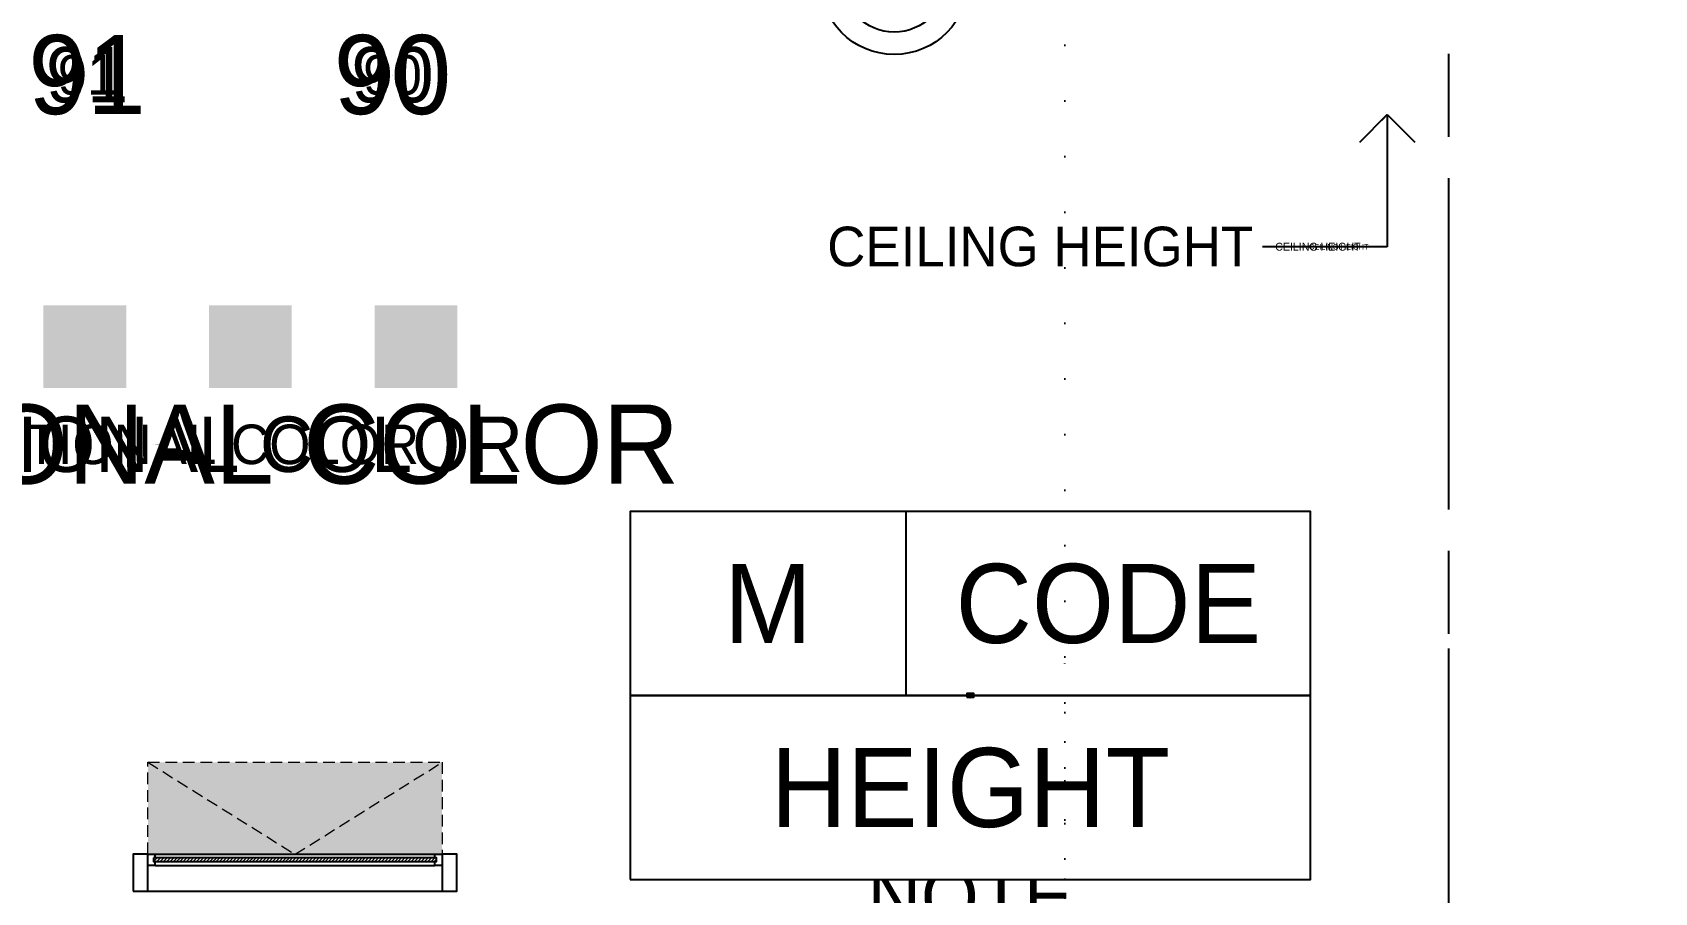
# Model space of a CAD drawing. Header units: centimetres. Extents: x -292707 to 138715, y -53922 to 66277.
# Drawn here: x -2280.9 to -1839.9, y 8.6 to 242.2 of the extents above; entities that cross this region are included whole.
import ezdxf
from ezdxf import colors
from ezdxf.entities.mleader import LeaderData, LeaderLine
from ezdxf.enums import TextEntityAlignment as Align
from ezdxf.math import Vec2, Vec3

# ---------------------------------------------------------------- set-up
doc = ezdxf.new("R2010")
doc.units = ezdxf.units.CM
for name, pattern in [('ACAD_ISO08W100', [36, 24, -3, 6, -3]), ('DOT3', [1, 0, -1]), ('HIDDEN', [9.525, 6.35, -3.175])]:
    doc.linetypes.add(name, pattern=pattern)
for name, color, linetype in [('0 @ 0.1', 7, 'Continuous'), ('0 @ 10', 7, 'Continuous'), ('0 @ 5', 7, 'Continuous'), ('0 @ 7', 7, 'Continuous'), ('A-ALINE-3', 111, 'Continuous'), ('A-ALINE-3 @ 10', 111, 'Continuous'), ('A-ALINE-3 @ 7', 111, 'Continuous'), ('A-ALINE-7', 119, 'Continuous'), ('A-ALINE-FURNITURE', 112, 'Continuous'), ('A-ANNOTATION', 144, 'Continuous'), ('A-ANNOTATION @ 0.1', 144, 'Continuous'), ('A-ANNOTATION @ 10', 144, 'Continuous'), ('A-ANNOTATION @ 5', 144, 'Continuous'), ('A-ANNOTATION @ 7', 144, 'Continuous'), ('A-SYMBOL', 136, 'Continuous'), ('A-TEXT', 254, 'Continuous'), ('A-TEXT @ 0.1', 254, 'Continuous'), ('A-TEXT @ 10', 254, 'Continuous'), ('A-TEXT @ 5', 254, 'Continuous'), ('A-TEXT @ 7', 254, 'Continuous')]:
    doc.layers.add(name, color=color, linetype=linetype)
doc.layers.add('A-FILL-2', color=7, linetype='Continuous', lineweight=0, true_color=0x4d4d4d)
doc.layers.add('A-FILL-3', color=7, linetype='Continuous', lineweight=0, true_color=0x666666)
for name, color, linetype, lineweight, true_color, transparency in [('A-SWING AREA', 7, 'Continuous', 0, 0xf7f7f7, 0.2), ('A-SWING AREA @ 0.1', 7, 'Continuous', 0, 0xf7f7f7, 0.2), ('A-SWING AREA @ 10', 7, 'Continuous', 0, 0xf7f7f7, 0.2), ('A-SWING AREA @ 5', 7, 'Continuous', 0, 0xf7f7f7, 0.2), ('A-SWING AREA @ 7', 7, 'Continuous', 0, 0xf7f7f7, 0.2)]:
    doc.layers.add(name, color=color, linetype=linetype, lineweight=lineweight, true_color=true_color, transparency=transparency)
doc.styles.add('Font 9 pt', font='GOTHIC.TTF', dxfattribs={"height": 2.15})
doc.styles.get("Standard").update_dxf_attribs({"font": 'arial.ttf'})

# ---------------------------------------------------------------- blocks, each defined once
blk = doc.blocks.new('*U1146')
at = {"layer": 'A-TEXT @ 0.1', "insert": (-2183.01, 230.66), "char_height": 0.215, "width": 6.8388, "attachment_point": 5, "style": 'Font 9 pt'}
blk.add_mtext('90', dxfattribs=at)
at = {"layer": 'A-TEXT @ 10', "insert": (-2183.01, 230.66), "char_height": 21.5, "width": 683.8765, "attachment_point": 5, "style": 'Font 9 pt'}
blk.add_mtext('90', dxfattribs=at)
at = {"layer": 'A-TEXT @ 5', "insert": (-2183.01, 230.66), "char_height": 10.75, "width": 341.9382, "attachment_point": 5, "style": 'Font 9 pt'}
blk.add_mtext('90', dxfattribs=at)
at = {"layer": 'A-TEXT @ 7', "insert": (-2183.01, 230.66), "char_height": 15.05, "width": 478.7135, "attachment_point": 5, "style": 'Font 9 pt'}
blk.add_mtext('90', dxfattribs=at)
blk = doc.blocks.new('*U1147')
at = {"layer": 'A-TEXT @ 0.1', "insert": (-2266.04, 230.66), "char_height": 0.215, "width": 6.8388, "attachment_point": 5, "style": 'Font 9 pt'}
blk.add_mtext('91', dxfattribs=at)
at = {"layer": 'A-TEXT @ 10', "insert": (-2266.04, 230.66), "char_height": 21.5, "width": 683.8765, "attachment_point": 5, "style": 'Font 9 pt'}
blk.add_mtext('91', dxfattribs=at)
at = {"layer": 'A-TEXT @ 5', "insert": (-2266.04, 230.66), "char_height": 10.75, "width": 341.9382, "attachment_point": 5, "style": 'Font 9 pt'}
blk.add_mtext('91', dxfattribs=at)
at = {"layer": 'A-TEXT @ 7', "insert": (-2266.04, 230.66), "char_height": 15.05, "width": 478.7135, "attachment_point": 5, "style": 'Font 9 pt'}
blk.add_mtext('91', dxfattribs=at)
blk = doc.blocks.new('*U1156')
at = {"layer": 'A-TEXT @ 0.1', "insert": (-2246.46, 130.28), "char_height": 0.215, "width": 3.2999, "attachment_point": 5, "style": 'Font 9 pt'}
blk.add_mtext('ADDITIONAL COLOR', dxfattribs=at)
at = {"layer": 'A-TEXT @ 10', "insert": (-2246.46, 130.28), "char_height": 21.5, "width": 329.9866, "attachment_point": 5, "style": 'Font 9 pt'}
blk.add_mtext('ADDITIONAL COLOR', dxfattribs=at)
at = {"layer": 'A-TEXT @ 5', "insert": (-2246.46, 130.28), "char_height": 10.75, "width": 164.9933, "attachment_point": 5, "style": 'Font 9 pt'}
blk.add_mtext('ADDITIONAL COLOR', dxfattribs=at)
at = {"layer": 'A-TEXT @ 7', "insert": (-2246.46, 130.28), "char_height": 15.05, "width": 230.9906, "attachment_point": 5, "style": 'Font 9 pt'}
blk.add_mtext('ADDITIONAL COLOR', dxfattribs=at)
blk = doc.blocks.new('MATERIAL INFO')
at = {"layer": 'A-TEXT', "ltscale": 0.25, "style": 'Font 9 pt'}
blk.add_attdef('NOTE1', text='', height=2.15, dxfattribs=at).set_placement((0, -7.8), align=Align.MIDDLE_CENTER)
blk.add_wipeout([(-9.25, 5), (9.25, 5), (9.25, -5), (-9.25, -5)])
at = {"layer": 'A-ANNOTATION', "ltscale": 0.25}
blk.add_line((-1.75, 5), (-1.75, 0), dxfattribs=at)
for points in [[(-9.25, 0), (9.25, 0), (9.25, 5), (-9.25, 5)], [(-9.25, -5), (9.25, -5), (9.25, 0), (-9.25, 0)]]:
    blk.add_lwpolyline(points, close=True, dxfattribs=at)
at = {"layer": 'A-TEXT', "ltscale": 0.25, "style": 'Font 9 pt'}
for tag, p in [('MATERIAL', (-5.5, 2.5)), ('CODE', (3.75, 2.5)), ('HEIGHT', (0, -2.5))]:
    blk.add_attdef(tag, text='', height=2.15, dxfattribs=at).set_placement(p, align=Align.MIDDLE_CENTER)
blk = doc.blocks.new('*U1186')
at = {"layer": '0 @ 5', "xscale": 5, "yscale": 5, "zscale": 5}
blk.add_blockref('MATERIAL INFO', (-2025.91, 62.15), dxfattribs=at).add_auto_attribs({'MATERIAL': 'M', 'CODE': 'CODE', 'HEIGHT': 'HEIGHT', 'NOTE1': 'NOTE'})
at = {"layer": '0 @ 7', "xscale": 7, "yscale": 7, "zscale": 7}
blk.add_blockref('MATERIAL INFO', (-2025.91, 62.15), dxfattribs=at).add_auto_attribs({'MATERIAL': 'M', 'CODE': 'CODE', 'HEIGHT': 'HEIGHT', 'NOTE1': 'NOTE'})
at = {"layer": '0 @ 10', "xscale": 10, "yscale": 10, "zscale": 10}
blk.add_blockref('MATERIAL INFO', (-2025.91, 62.15), dxfattribs=at).add_auto_attribs({'MATERIAL': 'M', 'CODE': 'CODE', 'HEIGHT': 'HEIGHT', 'NOTE1': 'NOTE'})
at = {"layer": '0 @ 0.1', "xscale": 0.1, "yscale": 0.1, "zscale": 0.1}
blk.add_blockref('MATERIAL INFO', (-2025.91, 62.15), dxfattribs=at).add_auto_attribs({'MATERIAL': 'M', 'CODE': 'CODE', 'HEIGHT': 'HEIGHT', 'NOTE1': 'NOTE'})
blk = doc.blocks.new('_Open90')
at = {"color": 0, "linetype": 'ByBlock', "lineweight": -2}
for p, q in [((-0.5, 0.5), (0, 0)), ((0, 0), (-1, 0)), ((0, 0), (-0.5, -0.5))]:
    blk.add_line(p, q, dxfattribs=at)
blk = doc.blocks.new('*U47')
at = {"layer": 'A-ANNOTATION', "linetype": 'ACAD_ISO08W100', "ltscale": 0.25}
blk.add_lwpolyline([(0, -5), (0, -54.972)], dxfattribs=at)
at = {"layer": 'A-TEXT'}
blk.add_attdef('N', text='', height=0.9, dxfattribs=at).set_placement((0, 2.75), align=Align.MIDDLE_CENTER)
blk = doc.blocks.new('*U1214')
at = {"layer": '0 @ 10', "color": 124, "xscale": -15, "yscale": 15, "zscale": 15, "rotation": 180}
blk.add_blockref('*U47', (-1895.85, -502.33), dxfattribs=at)
at = {"layer": '0 @ 7', "color": 124, "xscale": -10.5, "yscale": 10.5, "zscale": 10.5, "rotation": 180}
blk.add_blockref('*U47', (-1895.85, -502.33), dxfattribs=at)
blk = doc.blocks.new('*U45')
at = {"layer": 'A-ANNOTATION', "linetype": 'DOT3'}
blk.add_lwpolyline([(0, -5.112), (0, -54.972)], dxfattribs=at)
at = {"layer": 'A-TEXT'}
blk.add_attdef('N', text='', height=0.9, dxfattribs=at).set_placement((0, 2.75), align=Align.MIDDLE_CENTER)
blk = doc.blocks.new('*U1216')
at = {"layer": 'A-ALINE-3 @ 10', "xscale": -15, "yscale": 15, "zscale": 15, "rotation": 180}
blk.add_blockref('*U45', (-2000.24, -502.33), dxfattribs=at)
at = {"layer": 'A-ALINE-3 @ 7', "xscale": -10.5, "yscale": 10.5, "zscale": 10.5, "rotation": 180}
blk.add_blockref('*U45', (-2000.24, -502.33), dxfattribs=at)
blk = doc.blocks.new('*U39')
at = {"layer": 'A-SYMBOL'}
blk.add_circle((0, 0), 2.025, dxfattribs=at)
at = {"layer": 'A-TEXT', "insert": (0, 0), "char_height": 1.875, "attachment_point": 5, "style": 'Font 9 pt'}
blk.add_mtext_dynamic_manual_height_columns('J', width=202.5, gutter_width=468.75, heights=[37.045], dxfattribs=at)
blk = doc.blocks.new('*U1231')
at = {"layer": '0 @ 0.1', "xscale": 0.1, "yscale": 0.1, "zscale": 0.1}
blk.add_blockref('*U39', (-2046.61, 256.52), dxfattribs=at)
at = {"layer": '0 @ 10', "xscale": 10, "yscale": 10, "zscale": 10}
blk.add_blockref('*U39', (-2046.61, 256.52), dxfattribs=at)
at = {"layer": '0 @ 5', "xscale": 5, "yscale": 5, "zscale": 5}
blk.add_blockref('*U39', (-2046.61, 256.52), dxfattribs=at)
at = {"layer": '0 @ 7', "xscale": 7, "yscale": 7, "zscale": 7}
blk.add_blockref('*U39', (-2046.61, 256.52), dxfattribs=at)
blk = doc.blocks.new('*U1253')
at = {"layer": 'A-SWING AREA @ 0.1', "ltscale": 0.25}
h = blk.add_hatch(color=256, dxfattribs=at)
h.dxf.hatch_style = 1
h.paths.add_polyline_path([(-2169.51, 44), (-2249.51, 44), (-2249.51, 19), (-2169.51, 19)])
at = {"layer": 'A-SWING AREA @ 10', "ltscale": 0.25}
h = blk.add_hatch(color=256, dxfattribs=at)
h.dxf.hatch_style = 1
h.paths.add_polyline_path([(-2169.51, 44), (-2249.51, 44), (-2249.51, 19), (-2169.51, 19)])
at = {"layer": 'A-SWING AREA @ 5', "ltscale": 0.25}
h = blk.add_hatch(color=256, dxfattribs=at)
h.dxf.hatch_style = 1
h.paths.add_polyline_path([(-2169.51, 44), (-2249.51, 44), (-2249.51, 19), (-2169.51, 19)])
at = {"layer": 'A-SWING AREA @ 7', "ltscale": 0.25}
h = blk.add_hatch(color=256, dxfattribs=at)
h.dxf.hatch_style = 1
h.paths.add_polyline_path([(-2169.51, 44), (-2249.51, 44), (-2249.51, 19), (-2169.51, 19)])
blk = doc.blocks.new('*U1190')
at = {"layer": 'A-ANNOTATION @ 0.1', "ltscale": 0.25}
ml = blk.add_multileader_mtext('Standard', dxfattribs=at)
ml.set_content('CEILING HEIGHT', color=254, style='Font 9 pt')
ml.set_leader_properties(color=256, linetype='ByLayer', lineweight=-1)
ml.set_arrow_properties(name='OPEN90')
ml.build(insert=Vec2(0, 0))
ml.multileader.update_dxf_attribs({"has_text_frame": 1, "dogleg_length": 6.79, "arrow_head_size": 0.3, "scale": 0.1})
ctx = ml.context
ctx.base_point, ctx.scale, ctx.char_height, ctx.arrow_head_size, ctx.landing_gap_size, ctx.plane_origin = Vec3(-1915.57, 184.02), 0.1, 0.215, 0.3, 0.05, Vec3(-1912.55, 219.95)
ctx.text_align_type = 2
notes = []
notes.append((ctx, [(0, (1, 1, 0), (-1912.55, 184.02), (-1, 0), 0.679, [(0, [(-1912.55, 219.95)], 0, [])])]))
ctx.mtext.insert, ctx.mtext.alignment, ctx.mtext.flow_direction = Vec3(-1913.27, 184.13), 3, 5
at = {"layer": 'A-ANNOTATION @ 10', "ltscale": 0.25}
ml = blk.add_multileader_mtext('Standard', dxfattribs=at)
ml.set_content('CEILING HEIGHT', color=254, style='Font 9 pt')
ml.set_leader_properties(color=256, linetype='ByLayer', lineweight=-1)
ml.set_arrow_properties(name='OPEN90')
ml.build(insert=Vec2(0, 0))
ml.multileader.update_dxf_attribs({"has_text_frame": 1, "dogleg_length": 6.79, "arrow_head_size": 3, "scale": 10})
ctx = ml.context
ctx.base_point, ctx.scale, ctx.char_height, ctx.arrow_head_size, ctx.landing_gap_size, ctx.plane_origin = Vec3(-1944.33, 184.02), 10, 2.15, 3, 0.5, Vec3(-1912.55, 219.95)
ctx.text_align_type = 2
notes.append((ctx, [(0, (1, 1, 0), (-1912.55, 184.02), (-1, 0), 6.79, [(0, [(-1912.55, 219.95)], 0, [])])]))
ctx.mtext.insert, ctx.mtext.alignment, ctx.mtext.flow_direction = Vec3(-1919.84, 185.12), 3, 5
at = {"layer": 'A-ANNOTATION @ 5', "ltscale": 0.25}
ml = blk.add_multileader_mtext('Standard', dxfattribs=at)
ml.set_content('CEILING HEIGHT', color=254, style='Font 9 pt')
ml.set_leader_properties(color=256, linetype='ByLayer', lineweight=-1)
ml.set_arrow_properties(name='OPEN90')
ml.build(insert=Vec2(0, 0))
ml.multileader.update_dxf_attribs({"has_text_frame": 1, "dogleg_length": 6.79, "arrow_head_size": 15, "scale": 5})
ctx = ml.context
ctx.base_point, ctx.scale, ctx.char_height, ctx.arrow_head_size, ctx.landing_gap_size, ctx.plane_origin = Vec3(-2071.46, 184.02), 5, 10.75, 15, 2.5, Vec3(-1912.55, 219.95)
ctx.text_align_type = 2
notes.append((ctx, [(0, (1, 1, 0), (-1912.55, 184.02), (-1, 0), 33.97, [(0, [(-1912.55, 219.95)], 0, [])])]))
ctx.mtext.insert, ctx.mtext.alignment, ctx.mtext.flow_direction = Vec3(-1949.01, 189.49), 3, 5
at = {"layer": 'A-ANNOTATION @ 7', "ltscale": 0.25}
ml = blk.add_multileader_mtext('Standard', dxfattribs=at)
ml.set_content('CEILING HEIGHT', color=254, style='Font 9 pt')
ml.set_leader_properties(color=256, linetype='ByLayer', lineweight=-1)
ml.set_arrow_properties(name='OPEN90')
ml.build(insert=Vec2(0, 0))
ml.multileader.update_dxf_attribs({"has_text_frame": 1, "dogleg_length": 6.79, "arrow_head_size": 2.1, "scale": 7})
ctx = ml.context
ctx.base_point, ctx.scale, ctx.char_height, ctx.arrow_head_size, ctx.landing_gap_size, ctx.plane_origin = Vec3(-1934.79, 184.02), 7, 1.505, 2.1, 0.35, Vec3(-1912.55, 219.95)
ctx.text_align_type = 2
notes.append((ctx, [(0, (1, 1, 0), (-1912.55, 184.02), (-1, 0), 4.76, [(0, [(-1912.55, 219.95)], 0, [])])]))
ctx.mtext.insert, ctx.mtext.alignment, ctx.mtext.flow_direction = Vec3(-1917.65, 184.79), 3, 5
for ctx, leaders in notes:
    for number, flags, end, landing, length, lines in leaders:
        leader = LeaderData()
        leader.index, (leader.has_last_leader_line, leader.has_dogleg_vector, leader.attachment_direction) = number, flags
        leader.last_leader_point, leader.dogleg_vector, leader.dogleg_length = Vec3(end), Vec3(landing), length
        for number, points, colour, breaks in lines:
            line = LeaderLine()
            line.index, line.vertices, line.color, line.breaks = number, Vec3.list(points), colors.encode_raw_color(colour), breaks
            leader.lines.append(line)
        ctx.leaders.append(leader)

msp = doc.modelspace()

# ---------------------------------------------------------------- hatches: boundary and pattern name
at = {"true_color": 0x00ab84}
h = msp.add_hatch(color=124, dxfattribs=at)
h.dxf.hatch_style = 1
h.paths.add_polyline_path([(-2277.9, 145.65), (-2255.4, 145.65), (-2255.4, 168.15), (-2277.9, 168.15)])
at = {"true_color": 0x0085ca}
h = msp.add_hatch(color=142, dxfattribs=at)
h.dxf.hatch_style = 1
h.paths.add_polyline_path([(-2232.9, 145.65), (-2210.4, 145.65), (-2210.4, 168.15), (-2232.9, 168.15)])
h = msp.add_hatch(color=6)
h.dxf.hatch_style = 1
h.paths.add_polyline_path([(-2187.9, 145.65), (-2165.4, 145.65), (-2165.4, 168.15), (-2187.9, 168.15)])
at = {"layer": 'A-FILL-3'}
h = msp.add_hatch(dxfattribs=at)
h.set_pattern_fill('ANSI31', color=256, scale=0.2)
h.set_pattern_definition([(45, (-778.9804, -151.1063), (-0.4490128, 0.4490128), [])])
h.paths.add_polyline_path([(-2248.01, 18), (-2248.01, 17), (-2171.01, 17), (-2171.01, 18)])

# ---------------------------------------------------------------- linework, layer by layer
at = {"layer": 'A-ALINE-7'}
msp.add_lwpolyline([(-2248.01, 18), (-2248.01, 17), (-2171.01, 17), (-2171.01, 18)], close=True, dxfattribs=at)
at = {"layer": 'A-ALINE-7', "ltscale": 0.25}
for points in [[(-2247.51, 19), (-2171.51, 19)], [(-2247.51, 16), (-2171.51, 16)]]:
    msp.add_lwpolyline(points, dxfattribs=at)
at = {"layer": 'A-ALINE-7'}
msp.add_lwpolyline([(-2249.51, 9), (-2169.51, 9)], dxfattribs=at)
at = {"layer": 'A-ALINE-FURNITURE'}
for p, q in [((-2249.51, 19), (-2247.51, 19)), ((-2247.51, 18), (-2247.51, 19)), ((-2171.51, 19), (-2169.51, 19)), ((-2171.51, 18), (-2171.51, 19)), ((-2247.51, 16), (-2249.51, 16)), ((-2247.51, 16), (-2247.51, 17)), ((-2171.51, 16), (-2171.51, 17)), ((-2169.51, 16), (-2171.51, 16))]:
    msp.add_line(p, q, dxfattribs=at)
for points in [[(-2253.51, 9), (-2249.51, 9), (-2249.51, 19), (-2253.51, 19)], [(-2169.51, 9), (-2165.51, 9), (-2165.51, 19), (-2169.51, 19)]]:
    msp.add_lwpolyline(points, close=True, dxfattribs=at)
at = {"layer": 'A-FILL-2', "linetype": 'HIDDEN', "ltscale": 0.5}
for points in [[(-2249.51, 19), (-2249.51, 44), (-2169.51, 44), (-2169.51, 19)], [(-2249.51, 44), (-2209.51, 19), (-2169.51, 44)]]:
    msp.add_lwpolyline(points, dxfattribs=at)

# ---------------------------------------------------------------- block references
for name in ['*U1231', '*U1186']:
    msp.add_blockref(name, (0, 0))
at = {"layer": 'A-ANNOTATION'}
msp.add_blockref('*U1190', (0, 0), dxfattribs=at)
at = {"layer": 'A-SWING AREA'}
msp.add_blockref('*U1253', (0, 0), dxfattribs=at)
at = {"layer": 'A-TEXT'}
for name in ['*U1147', '*U1146', '*U1156']:
    msp.add_blockref(name, (0, 0), dxfattribs=at)

# ---------------------------------------------------------------- next in the draw order: block references
msp.add_blockref('*U1214', (0, 0))
at = {"layer": 'A-ALINE-3'}
msp.add_blockref('*U1216', (0, 0), dxfattribs=at)

doc.saveas('drawing.dxf')
